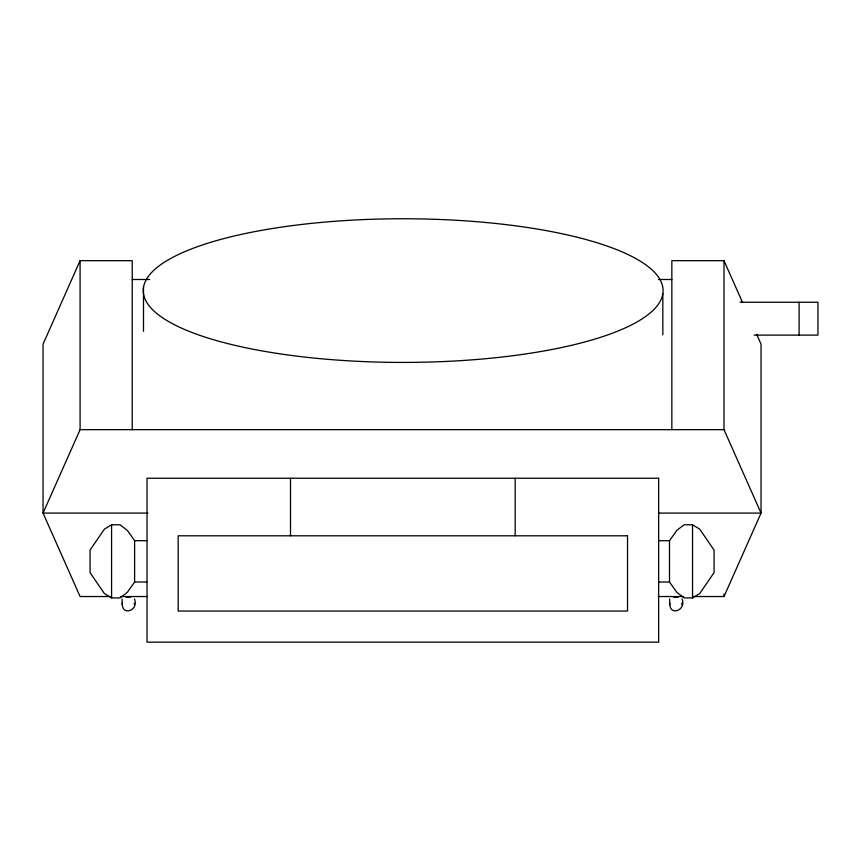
<?xml version="1.0" encoding="UTF-8"?>
<svg xmlns="http://www.w3.org/2000/svg" width="861" height="861" viewBox="0 0 861 861"><rect width="100%" height="100%" fill="white"/><g stroke="black" fill="none" stroke-linecap="round" stroke-linejoin="round"><path stroke-width="1.29" d="M134.456 598.955C139.245 610.449 121.562 616.745 122.337 603.163M681.998 598.955C686.787 610.449 669.105 616.745 669.88 603.163M132.239 429.661L132.239 260.668L80.084 260.668L43.05 344.142L43.05 513.091L80.084 596.533L111.004 596.533M80.084 260.668L80.084 429.661L43.05 513.091L147.92 513.091M693.083 596.533L724.004 596.533L761.038 513.091L761.038 344.142L756.679 334.316M134.617 582.014L127.299 592.346L120.002 597.921L111.586 597.921L104.375 593.541L90.05 572.619L90.05 550.082L104.375 529.16L111.586 524.779L120.002 524.779L127.299 530.354L134.617 540.686L134.617 582.014L146.811 582.014M669.503 540.686L676.821 530.354L684.118 524.779L692.535 524.779L699.745 529.16L714.07 550.082L714.07 572.619L699.745 593.541L692.535 597.921L684.118 597.921L676.821 592.346L669.503 582.014L669.503 540.686L658.536 540.686M742.516 302.405L724.004 260.668L671.849 260.668L671.849 429.661M132.239 279.491L149.685 279.491M658.428 279.491L671.849 279.491M740.094 302.265L817.95 302.265L817.95 335.123L754.085 335.123M80.084 429.661L724.004 429.661L761.038 513.091L658.848 513.091M134.617 540.686L146.811 540.686M658.536 582.014L669.503 582.014M120.411 596.533L147.306 596.533M658.127 596.533L683.677 596.533M681.783 603.163L681.998 604.766M134.241 603.163L134.456 604.766M799.105 302.265L799.105 335.123M724.004 260.668L724.004 429.661M724.004 593.95L724.004 596.533M692.535 524.779L692.535 597.921M669.664 598.955L669.664 604.766M662.83 293.73A259.914 71.829 0 0 1 263.498 351.17A259.914 71.829 0 0 1 283.161 226.874A259.914 71.829 0 0 1 662.83 293.73L662.83 334.918M515.179 478.242L515.179 535.8M290.501 478.242L290.501 535.8M143.496 287.456L143.496 331.302M122.122 598.955L122.122 604.766M111.586 524.779L111.586 597.921M678.909 596.619A6.178 5.274 0 0 1 672.753 596.619M131.367 596.619A6.178 5.274 0 0 1 125.211 596.619M658.643 478.242L147.037 478.242L147.037 642.166L658.643 642.166L658.643 478.242M627.518 535.8L178.162 535.8L178.162 611.052L627.518 611.052L627.518 535.8"/></g></svg>
